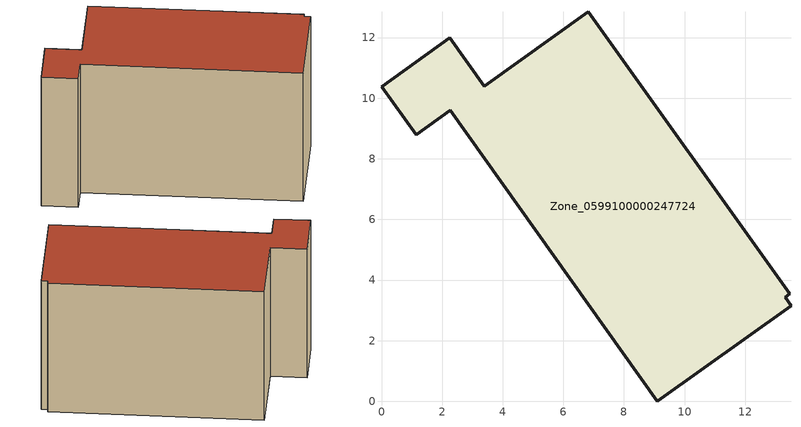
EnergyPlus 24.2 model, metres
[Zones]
Zone_0599100000247724
 floor ground (C_G): 13.32,3.44 13.51,3.15 9.1,0 2.27,9.6 1.14,8.79 0,10.38 2.25,11.99 3.39,10.4 6.82,12.85 13.46,3.55 z0
 wall outside (C_F): 3.39,10.4 2.25,11.99 0,10.38 1.14,8.79 2.27,9.6 9.1,0 13.51,3.15 13.32,3.44 13.46,3.55 6.82,12.85 3.39,10.4 z0:8.08
 roof outside (C_R): 13.46,3.55 6.82,12.85 3.39,10.4 2.25,11.99 0,10.38 1.14,8.79 2.27,9.6 9.1,0 13.51,3.15 13.32,3.44 z8.08
[BUILDING]
Pand.0599100000247724: North Axis=0; Terrain=City; Loads Convergence Tolerance Value=0.04; Temperature Convergence Tolerance Value=0.4; Solar Distribution=FullExterior; Maximum Number of Warmup Days=25; Minimum Number of Warmup Days=1
[Site:Location]
Rotterdam.The.Hague.AP_ZH_NLD Design_Conditions: Latitude=51.96; Longitude=4.45; Time Zone=1; Elevation=-4.5
[SITE:GROUNDTEMPERATURE:BUILDINGSURFACE]
18, 18, 18, 18, 18, 18, 18, 18, 18, 18, 18, 18
[MATERIAL] Thermal Absorptance=0.9; Solar Absorptance=0.7; Visible Absorptance=0.7
Name | Roughness | Thickness | Conductivity | Density | Specific Heat
G.TC.1975-1991 | MediumSmooth | 0.15 | 0.288461 | 540 | 1210
F.TC.1975-1991 | Rough | 0.3 | 0.230769 | 1920 | 840
R.TC.1975-1991 | MediumRough | 0.2 | 0.153846 | 1500 | 1000
[CONSTRUCTION]
C_G: G.TC.1975-1991
C_F: F.TC.1975-1991
C_R: R.TC.1975-1991
[ZONE]
Zone_0599100000247724: Type=1; Multiplier=1; Ceiling Height=Autocalculate; Volume=Autocalculate; Floor Area=autocalculate; Part of Total Floor Area=Yes
[ZONEINFILTRATION:DESIGNFLOWRATE]
Infil_Zone_0599100000247724: Zone or ZoneList or Space or SpaceList=Zone_0599100000247724; Schedule=AlwaysOn; Design Flow Rate Calculation Method=Flow/Area; Flow Rate per Floor Area=0.003; Constant Term Coefficient=1; Temperature Term Coefficient=0; Velocity Term Coefficient=0; Velocity Squared Term Coefficient=0
[HVACTEMPLATE:ZONE:IDEALLOADSAIRSYSTEM]
Zone_0599100000247724: Maximum Heating Supply Air Temperature=50; Minimum Cooling Supply Air Temperature=13; Maximum Heating Supply Air Humidity Ratio=0.0156; Minimum Cooling Supply Air Humidity Ratio=0.0077; Heating Limit=NoLimit; Cooling Limit=NoLimit; Dehumidification Control Type=ConstantSensibleHeatRatio; Cooling Sensible Heat Ratio=0.7; Dehumidification Setpoint=60; Humidification Control Type=None; Humidification Setpoint=30; Outdoor Air Method=None; Outdoor Air Flow Rate per Person=0.00944; Outdoor Air Flow Rate per Zone Floor Area=0; Outdoor Air Flow Rate per Zone=0; Demand Controlled Ventilation Type=None; Outdoor Air Economizer Type=NoEconomizer; Heat Recovery Type=None; Sensible Heat Recovery Effectiveness=0.7; Latent Heat Recovery Effectiveness=0.65
[ZONECONTROL:THERMOSTAT]
ThermostatControl_Zone_0599100000247724: Zone or ZoneList=Zone_0599100000247724; Control Type Schedule=DualSetpointControlType; Control 1=Thermostat_Zone_0599100000247724; Temperature Difference Between Cutout And Setpoint=0
[THERMOSTATSETPOINT:DUALSETPOINT]
Thermostat_Zone_0599100000247724: Heating Setpoint Temperature Schedule=HeatingSetpoint_Zone_0599100000247724; Cooling Setpoint Temperature Schedule=CoolingSetpoint_Zone_0599100000247724
[SCHEDULE:COMPACT]
HeatingSetpoint_Zone_0599100000247724: Through: 12/31, For: AllDays, Until: 24:00, 21
CoolingSetpoint_Zone_0599100000247724: Through: 12/31, For: AllDays, Until: 24:00, 24
DualSetpointControlType: Through: 12/31, For: AllDays, Until: 24:00, 4
AlwaysOn: Through: 12/31, For: AllDays, Until: 24:00, 1
